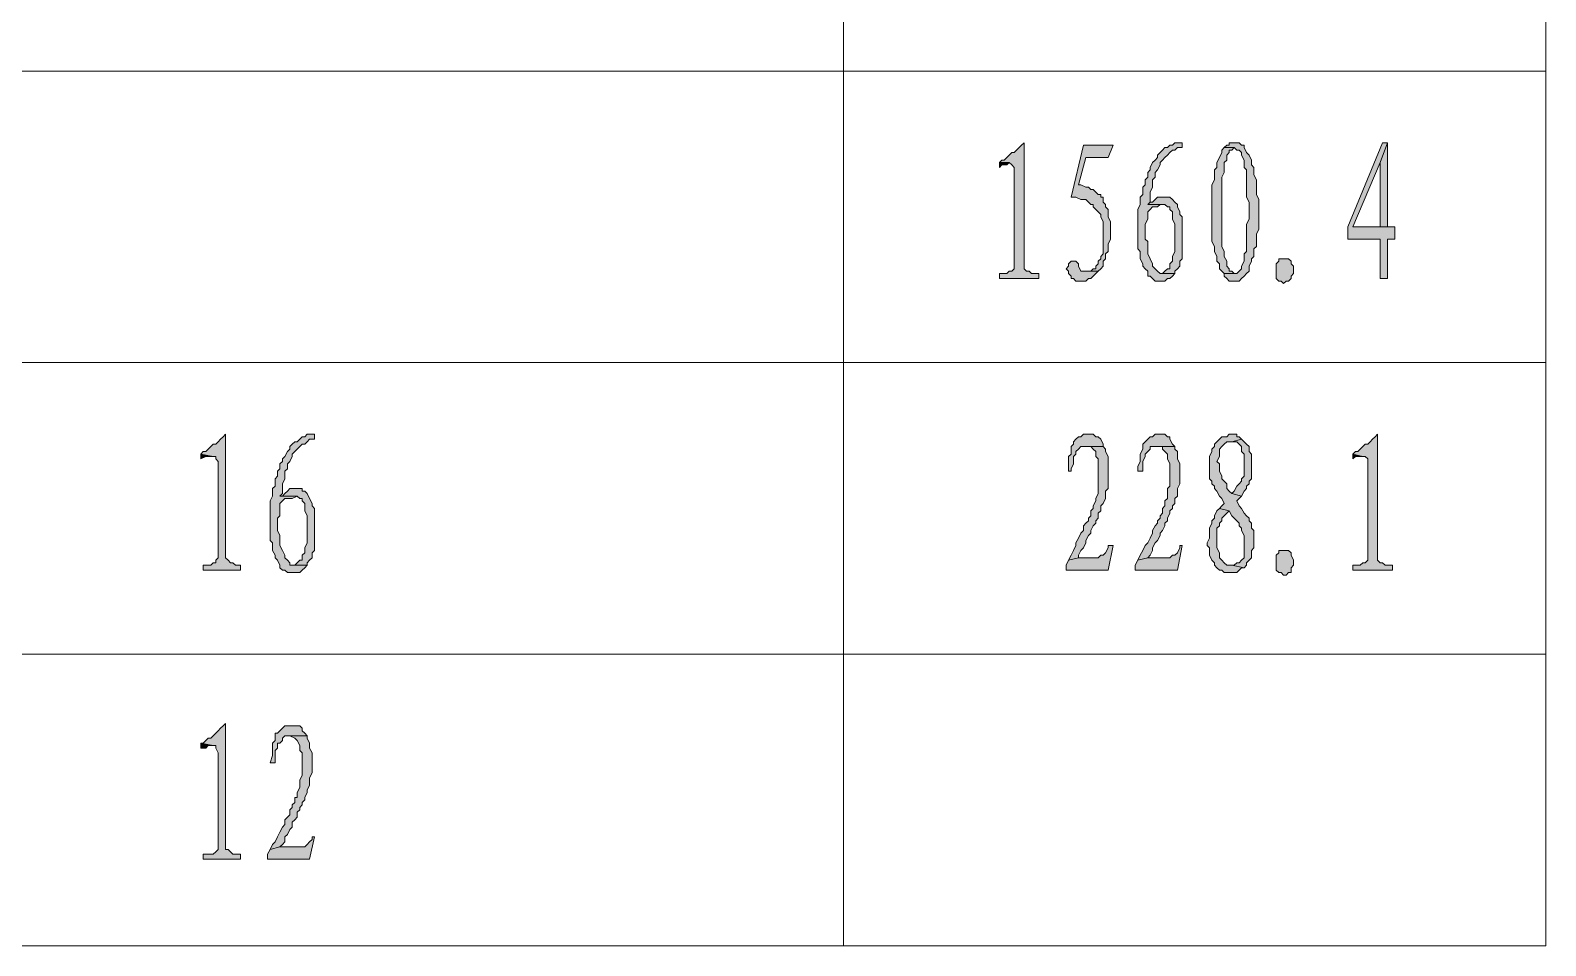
# Model space of a CAD drawing. Header units: millimetres. Extents: x 24 to 410, y 10 to 282.
# Drawn here: x 351.11 to 377.06, y 118.11 to 133.79 of the extents above; entities that cross this region are included whole.
import ezdxf

# ---------------------------------------------------------------- set-up
doc = ezdxf.new("R2010")
doc.units = ezdxf.units.MM

msp = doc.modelspace()

# ---------------------------------------------------------------- hatches: boundary and pattern name
h = msp.add_hatch(color=7)
h.dxf.hatch_style = 2
h.paths.add_polyline_path([(368.130667, 131.868333), (368.088333, 131.826), (368.046, 131.783667), (368.003667, 131.741333), (367.961333, 131.699), (367.919, 131.699), (367.876667, 131.656667), (367.834333, 131.614333), (367.792, 131.572), (367.749667, 131.572), (367.707333, 131.529667), (367.876667, 131.529667), (367.919, 131.487333), (367.961333, 131.445), (367.961333, 129.709333), (367.919, 129.667), (367.876667, 129.667), (367.834333, 129.624667), (367.707333, 129.624667), (367.707333, 129.54), (368.384667, 129.54), (368.384667, 129.624667), (368.257667, 129.624667), (368.215333, 129.667), (368.173, 129.667), (368.130667, 129.709333)])
h = msp.add_hatch(color=7)
h.dxf.hatch_style = 2
h.paths.add_polyline_path([(369.654667, 131.826), (369.146667, 131.826), (368.935, 130.937), (369.019667, 130.937), (369.104333, 130.894667), (369.189, 130.894667), (369.231333, 130.852333), (369.273667, 130.81), (369.316, 130.81), (369.316, 130.767667), (369.358333, 130.725333), (369.400667, 130.683), (369.443, 130.640667), (369.443, 130.598333), (369.485333, 130.513667), (369.485333, 129.963333), (369.443, 129.921), (369.443, 129.878667), (369.400667, 129.836333), (369.400667, 129.794), (369.358333, 129.751667), (369.358333, 129.709333), (369.316, 129.709333), (369.273667, 129.667), (369.104333, 129.667), (369.400667, 129.667), (369.443, 129.709333), (369.485333, 129.751667), (369.485333, 129.836333), (369.527667, 129.878667), (369.527667, 129.963333), (369.57, 130.005667), (369.57, 130.132667), (369.612333, 130.217333), (369.612333, 130.513667), (369.57, 130.598333), (369.57, 130.725333), (369.527667, 130.767667), (369.527667, 130.81), (369.485333, 130.852333), (369.485333, 130.937), (369.443, 130.937), (369.443, 130.979333), (369.400667, 130.979333), (369.358333, 131.021667), (369.316, 131.064), (369.273667, 131.064), (369.231333, 131.106333), (369.189, 131.106333), (369.104333, 131.148667), (369.062, 131.148667), (369.189, 131.614333), (369.57, 131.614333)])
h = msp.add_hatch(color=7)
h.dxf.hatch_style = 2
h.paths.add_polyline_path([(370.84, 131.868333), (370.713, 131.868333), (370.670667, 131.826), (370.628333, 131.826), (370.586, 131.783667), (370.543667, 131.783667), (370.501333, 131.741333), (370.459, 131.699), (370.416667, 131.656667), (370.416667, 131.614333), (370.374333, 131.572), (370.332, 131.529667), (370.289667, 131.445), (370.289667, 131.402667), (370.247333, 131.360333), (370.247333, 131.275667), (370.205, 131.233333), (370.205, 131.148667), (370.162667, 131.106333), (370.162667, 130.979333), (370.120333, 130.937), (370.120333, 130.81), (370.078, 130.725333), (370.078, 130.048), (370.120333, 130.005667), (370.120333, 129.878667), (370.162667, 129.794), (370.162667, 129.751667), (370.205, 129.709333), (370.247333, 129.667), (370.247333, 129.582333), (370.289667, 129.582333), (370.332, 129.54), (370.374333, 129.497667), (370.543667, 129.497667), (370.586, 129.54), (370.628333, 129.54), (370.670667, 129.582333), (370.713, 129.624667), (370.459, 129.624667), (370.416667, 129.667), (370.374333, 129.709333), (370.332, 129.751667), (370.332, 129.794), (370.289667, 129.878667), (370.247333, 129.963333), (370.247333, 130.175), (370.205, 130.217333), (370.205, 130.471333), (370.247333, 130.556), (370.247333, 130.683), (370.289667, 130.725333), (370.332, 130.767667), (370.416667, 130.767667), (370.459, 130.81), (370.543667, 130.81), (370.247333, 130.81), (370.289667, 130.852333), (370.289667, 131.021667), (370.332, 131.106333), (370.332, 131.233333), (370.374333, 131.275667), (370.374333, 131.360333), (370.416667, 131.402667), (370.459, 131.487333), (370.459, 131.529667), (370.501333, 131.572), (370.543667, 131.614333), (370.586, 131.656667), (370.628333, 131.699), (370.670667, 131.741333), (370.713, 131.741333), (370.755333, 131.783667), (370.84, 131.783667)])
h = msp.add_hatch(color=7)
h.dxf.hatch_style = 2
h.paths.add_polyline_path([(371.729, 131.868333), (371.644333, 131.868333), (371.644333, 131.826), (371.602, 131.826), (371.559667, 131.783667), (371.729, 131.783667), (371.771333, 131.741333), (371.813667, 131.741333), (371.856, 131.699), (371.856, 131.656667), (371.898333, 131.572), (371.898333, 131.445), (371.940667, 131.402667), (371.940667, 130.937), (371.983, 130.852333), (371.983, 130.683), (371.983, 130.640667), (371.983, 130.556), (371.940667, 130.471333), (371.940667, 130.005667), (371.898333, 129.963333), (371.898333, 129.836333), (371.856, 129.751667), (371.856, 129.709333), (371.813667, 129.667), (371.771333, 129.624667), (371.559667, 129.624667), (371.559667, 129.582333), (371.602, 129.54), (371.644333, 129.497667), (371.813667, 129.497667), (371.856, 129.54), (371.898333, 129.582333), (371.940667, 129.624667), (371.983, 129.667), (371.983, 129.751667), (372.025333, 129.836333), (372.025333, 129.878667), (372.067667, 129.921), (372.067667, 130.048), (372.11, 130.090333), (372.11, 130.302), (372.152333, 130.386667), (372.152333, 130.894667), (372.11, 130.979333), (372.11, 131.233333), (372.067667, 131.318), (372.067667, 131.445), (372.025333, 131.487333), (372.025333, 131.572), (371.983, 131.656667), (371.940667, 131.699), (371.898333, 131.783667), (371.898333, 131.826), (371.856, 131.826), (371.813667, 131.868333)])
h = msp.add_hatch(color=7)
h.dxf.hatch_style = 2
h.paths.add_polyline_path([(374.353667, 131.868333), (374.269, 131.868333), (373.676333, 130.429), (373.676333, 130.217333), (374.226667, 130.217333), (374.226667, 129.54), (374.353667, 129.54), (374.353667, 130.217333), (374.480667, 130.217333), (374.480667, 130.429), (374.353667, 130.429), (373.761, 130.429), (374.226667, 131.529667)])
h = msp.add_hatch(color=7)
h.dxf.hatch_style = 2
h.paths.add_polyline_path([(374.353667, 131.868333), (374.226667, 131.529667), (374.226667, 130.429), (373.761, 130.429), (374.353667, 130.429)])
h = msp.add_hatch(color=7)
h.dxf.hatch_style = 2
h.paths.add_polyline_path([(371.559667, 131.783667), (371.517333, 131.741333), (371.517333, 131.699), (371.475, 131.614333), (371.432667, 131.529667), (371.432667, 131.445), (371.390333, 131.402667), (371.390333, 131.233333), (371.348, 131.148667), (371.348, 130.175), (371.390333, 130.090333), (371.390333, 130.048), (371.390333, 130.005667), (371.432667, 129.921), (371.432667, 129.836333), (371.475, 129.794), (371.475, 129.709333), (371.517333, 129.667), (371.559667, 129.624667), (371.729, 129.624667), (371.686667, 129.667), (371.644333, 129.667), (371.644333, 129.709333), (371.602, 129.751667), (371.602, 129.836333), (371.559667, 129.921), (371.559667, 130.005667), (371.517333, 130.090333), (371.517333, 131.275667), (371.559667, 131.360333), (371.559667, 131.529667), (371.602, 131.572), (371.602, 131.656667), (371.644333, 131.699), (371.644333, 131.741333), (371.686667, 131.741333), (371.729, 131.783667)])
h = msp.add_hatch(color=7)
h.dxf.hatch_style = 2
h.paths.add_polyline_path([(367.707333, 131.529667), (367.707333, 131.445), (367.749667, 131.487333), (367.834333, 131.487333), (367.876667, 131.529667)])
h = msp.add_hatch(color=7)
h.dxf.hatch_style = 2
h.paths.add_polyline_path([(370.543667, 130.937), (370.416667, 130.937), (370.374333, 130.894667), (370.332, 130.852333), (370.289667, 130.852333), (370.247333, 130.81), (370.543667, 130.81), (370.586, 130.767667), (370.628333, 130.767667), (370.628333, 130.725333), (370.670667, 130.683), (370.670667, 130.556), (370.713, 130.471333), (370.713, 130.005667), (370.670667, 129.921), (370.670667, 129.878667), (370.670667, 129.836333), (370.628333, 129.794), (370.628333, 129.709333), (370.586, 129.709333), (370.543667, 129.667), (370.501333, 129.624667), (370.459, 129.624667), (370.713, 129.624667), (370.713, 129.667), (370.755333, 129.709333), (370.797667, 129.751667), (370.797667, 129.836333), (370.84, 129.878667), (370.84, 130.598333), (370.797667, 130.640667), (370.797667, 130.683), (370.755333, 130.767667), (370.755333, 130.81), (370.713, 130.852333), (370.670667, 130.894667), (370.628333, 130.937)])
h = msp.add_hatch(color=7)
h.dxf.hatch_style = 2
h.paths.add_polyline_path([(368.977333, 129.836333), (368.935, 129.836333), (368.892667, 129.794), (368.892667, 129.751667), (368.850333, 129.709333), (368.892667, 129.667), (368.892667, 129.624667), (368.935, 129.582333), (368.935, 129.54), (368.977333, 129.54), (369.019667, 129.497667), (369.189, 129.497667), (369.231333, 129.54), (369.273667, 129.54), (369.316, 129.582333), (369.358333, 129.624667), (369.400667, 129.667), (369.104333, 129.667), (369.062, 129.751667), (369.062, 129.794), (369.019667, 129.836333)])
h = msp.add_hatch(color=7)
h.dxf.hatch_style = 2
h.paths.add_polyline_path([(372.660333, 129.497667), (372.618, 129.497667), (372.575667, 129.455333), (372.533333, 129.497667), (372.491, 129.497667), (372.448667, 129.54), (372.448667, 129.794), (372.491, 129.836333), (372.491, 129.878667), (372.533333, 129.878667), (372.660333, 129.878667), (372.702667, 129.836333), (372.702667, 129.794), (372.745, 129.751667), (372.745, 129.624667), (372.702667, 129.582333), (372.702667, 129.54)])
h = msp.add_hatch(color=7)
h.dxf.hatch_style = 2
h.paths.add_polyline_path([(354.457, 126.873), (354.414667, 126.830667), (354.372333, 126.788333), (354.33, 126.746), (354.287667, 126.703667), (354.245333, 126.703667), (354.203, 126.661333), (354.160667, 126.619), (354.118333, 126.576667), (354.076, 126.576667), (354.033667, 126.534333), (354.245333, 126.492), (354.287667, 126.492), (354.287667, 126.449667), (354.33, 126.407333), (354.33, 124.756333), (354.287667, 124.714), (354.287667, 124.671667), (354.245333, 124.671667), (354.203, 124.629333), (354.076, 124.629333), (354.076, 124.544667), (354.711, 124.544667), (354.711, 124.629333), (354.626333, 124.629333), (354.584, 124.671667), (354.541667, 124.671667), (354.499333, 124.714), (354.457, 124.756333)])
h = msp.add_hatch(color=7)
h.dxf.hatch_style = 2
h.paths.add_polyline_path([(355.981, 126.873), (355.854, 126.873), (355.811667, 126.830667), (355.769333, 126.830667), (355.727, 126.788333), (355.684667, 126.746), (355.642333, 126.746), (355.6, 126.703667), (355.557667, 126.661333), (355.557667, 126.619), (355.515333, 126.576667), (355.473, 126.492), (355.430667, 126.449667), (355.430667, 126.407333), (355.388333, 126.365), (355.388333, 126.280333), (355.346, 126.238), (355.346, 126.153333), (355.303667, 126.111), (355.303667, 125.984), (355.261333, 125.941667), (355.261333, 125.814667), (355.219, 125.73), (355.219, 125.052667), (355.261333, 125.010333), (355.261333, 124.883333), (355.303667, 124.798667), (355.303667, 124.756333), (355.346, 124.714), (355.388333, 124.629333), (355.388333, 124.587), (355.430667, 124.544667), (355.473, 124.544667), (355.515333, 124.502333), (355.727, 124.502333), (355.769333, 124.544667), (355.811667, 124.587), (355.854, 124.629333), (355.557667, 124.629333), (355.557667, 124.671667), (355.515333, 124.714), (355.473, 124.756333), (355.473, 124.798667), (355.430667, 124.883333), (355.388333, 124.968), (355.388333, 125.137333), (355.346, 125.222), (355.346, 125.433667), (355.388333, 125.476), (355.388333, 125.687667), (355.430667, 125.73), (355.473, 125.772333), (355.6, 125.772333), (355.684667, 125.814667), (355.388333, 125.814667), (355.430667, 125.857), (355.430667, 126.026333), (355.473, 126.111), (355.473, 126.238), (355.515333, 126.280333), (355.515333, 126.365), (355.557667, 126.407333), (355.6, 126.492), (355.6, 126.534333), (355.642333, 126.576667), (355.684667, 126.619), (355.727, 126.661333), (355.769333, 126.703667), (355.811667, 126.703667), (355.854, 126.746), (355.896333, 126.788333), (355.981, 126.788333)])
h = msp.add_hatch(color=7)
h.dxf.hatch_style = 2
h.paths.add_polyline_path([(369.231333, 126.873), (369.146667, 126.873), (369.104333, 126.830667), (369.062, 126.830667), (369.019667, 126.788333), (368.977333, 126.746), (368.977333, 126.703667), (368.935, 126.661333), (368.935, 126.534333), (368.892667, 126.492), (368.892667, 126.238), (368.935, 126.238), (368.935, 126.280333), (368.977333, 126.365), (368.977333, 126.492), (369.019667, 126.534333), (369.019667, 126.576667), (369.062, 126.619), (369.104333, 126.661333), (369.146667, 126.661333), (369.189, 126.661333), (369.485333, 126.661333), (369.485333, 126.703667), (369.443, 126.788333), (369.400667, 126.830667), (369.358333, 126.830667), (369.316, 126.873)])
h = msp.add_hatch(color=7)
h.dxf.hatch_style = 2
h.paths.add_polyline_path([(369.485333, 126.661333), (369.189, 126.661333), (369.231333, 126.661333), (369.273667, 126.661333), (369.316, 126.619), (369.358333, 126.576667), (369.358333, 126.492), (369.400667, 126.449667), (369.400667, 125.857), (369.358333, 125.772333), (369.358333, 125.73), (369.316, 125.645333), (369.316, 125.603), (369.273667, 125.560667), (369.273667, 125.476), (369.231333, 125.433667), (369.231333, 125.391333), (369.189, 125.349), (369.146667, 125.306667), (369.146667, 125.222), (369.104333, 125.179667), (369.062, 125.095), (369.019667, 125.010333), (369.019667, 124.968), (368.977333, 124.883333), (368.935, 124.798667), (368.892667, 124.714), (369.062, 124.756333), (369.062, 124.798667), (369.104333, 124.883333), (369.146667, 124.925667), (369.189, 125.010333), (369.189, 125.052667), (369.231333, 125.137333), (369.273667, 125.179667), (369.273667, 125.222), (369.316, 125.306667), (369.358333, 125.349), (369.358333, 125.391333), (369.400667, 125.433667), (369.400667, 125.518333), (369.443, 125.560667), (369.443, 125.645333), (369.485333, 125.687667), (369.527667, 125.772333), (369.527667, 125.899333), (369.57, 125.941667), (369.57, 126.492), (369.527667, 126.576667), (369.527667, 126.619)])
h = msp.add_hatch(color=7)
h.dxf.hatch_style = 2
h.paths.add_polyline_path([(370.459, 126.873), (370.374333, 126.873), (370.332, 126.830667), (370.289667, 126.830667), (370.247333, 126.788333), (370.205, 126.746), (370.162667, 126.703667), (370.162667, 126.619), (370.120333, 126.534333), (370.120333, 126.407333), (370.078, 126.322667), (370.078, 126.238), (370.162667, 126.238), (370.162667, 126.407333), (370.205, 126.492), (370.205, 126.534333), (370.247333, 126.576667), (370.289667, 126.619), (370.289667, 126.661333), (370.332, 126.661333), (370.416667, 126.661333), (370.713, 126.661333), (370.670667, 126.703667), (370.628333, 126.788333), (370.628333, 126.830667), (370.586, 126.830667), (370.543667, 126.873)])
h = msp.add_hatch(color=7)
h.dxf.hatch_style = 2
h.paths.add_polyline_path([(370.713, 126.661333), (370.416667, 126.661333), (370.501333, 126.661333), (370.501333, 126.619), (370.543667, 126.576667), (370.586, 126.534333), (370.586, 126.449667), (370.628333, 126.365), (370.628333, 125.984), (370.586, 125.941667), (370.586, 125.772333), (370.543667, 125.73), (370.543667, 125.645333), (370.501333, 125.603), (370.501333, 125.518333), (370.459, 125.476), (370.459, 125.433667), (370.416667, 125.391333), (370.416667, 125.349), (370.374333, 125.306667), (370.332, 125.222), (370.332, 125.179667), (370.289667, 125.095), (370.247333, 125.010333), (370.205, 124.968), (370.162667, 124.883333), (370.120333, 124.798667), (370.078, 124.714), (370.247333, 124.756333), (370.289667, 124.798667), (370.332, 124.883333), (370.332, 124.925667), (370.374333, 125.010333), (370.416667, 125.052667), (370.459, 125.137333), (370.459, 125.179667), (370.501333, 125.222), (370.543667, 125.306667), (370.543667, 125.349), (370.586, 125.391333), (370.586, 125.433667), (370.628333, 125.518333), (370.628333, 125.560667), (370.670667, 125.603), (370.670667, 125.645333), (370.713, 125.687667), (370.713, 125.772333), (370.755333, 125.814667), (370.755333, 125.941667), (370.797667, 126.026333), (370.797667, 126.365), (370.755333, 126.449667), (370.755333, 126.576667), (370.713, 126.619)])
h = msp.add_hatch(color=7)
h.dxf.hatch_style = 2
h.paths.add_polyline_path([(371.686667, 126.873), (371.644333, 126.873), (371.602, 126.830667), (371.517333, 126.830667), (371.475, 126.788333), (371.432667, 126.746), (371.390333, 126.703667), (371.390333, 126.661333), (371.348, 126.619), (371.348, 126.576667), (371.305667, 126.492), (371.305667, 126.111), (371.348, 126.068667), (371.348, 126.026333), (371.390333, 125.984), (371.390333, 125.941667), (371.432667, 125.899333), (371.475, 125.814667), (371.517333, 125.772333), (371.559667, 125.687667), (371.517333, 125.645333), (371.475, 125.603), (371.644333, 125.560667), (371.686667, 125.476), (371.729, 125.433667), (371.771333, 125.391333), (371.813667, 125.349), (371.813667, 125.306667), (371.856, 125.264333), (371.856, 125.222), (371.898333, 125.137333), (371.898333, 124.756333), (371.856, 124.714), (371.813667, 124.671667), (371.771333, 124.671667), (371.729, 124.629333), (371.686667, 124.629333), (371.898333, 124.587), (371.940667, 124.629333), (371.940667, 124.671667), (371.983, 124.714), (372.025333, 124.756333), (372.025333, 124.883333), (372.067667, 124.925667), (372.067667, 125.222), (372.025333, 125.264333), (372.025333, 125.349), (371.983, 125.391333), (371.983, 125.433667), (371.940667, 125.476), (371.898333, 125.518333), (371.856, 125.603), (371.813667, 125.645333), (371.771333, 125.73), (371.813667, 125.772333), (371.856, 125.814667), (371.686667, 125.857), (371.644333, 125.899333), (371.602, 125.941667), (371.602, 126.026333), (371.559667, 126.068667), (371.517333, 126.111), (371.517333, 126.153333), (371.475, 126.238), (371.475, 126.365), (371.432667, 126.407333), (371.475, 126.492), (371.475, 126.619), (371.517333, 126.661333), (371.559667, 126.703667), (371.602, 126.746), (371.686667, 126.746), (371.856, 126.788333), (371.813667, 126.830667), (371.771333, 126.830667), (371.771333, 126.873)])
h = msp.add_hatch(color=7)
h.dxf.hatch_style = 2
h.paths.add_polyline_path([(371.856, 126.788333), (371.686667, 126.746), (371.771333, 126.746), (371.813667, 126.703667), (371.856, 126.661333), (371.856, 126.576667), (371.898333, 126.534333), (371.898333, 126.153333), (371.856, 126.111), (371.856, 126.068667), (371.813667, 126.026333), (371.771333, 125.984), (371.729, 125.899333), (371.686667, 125.857), (371.856, 125.814667), (371.898333, 125.899333), (371.940667, 125.941667), (371.940667, 125.984), (371.983, 126.026333), (371.983, 126.068667), (372.025333, 126.111), (372.025333, 126.534333), (371.983, 126.576667), (371.983, 126.661333), (371.940667, 126.703667), (371.898333, 126.746)])
h = msp.add_hatch(color=7)
h.dxf.hatch_style = 2
h.paths.add_polyline_path([(374.184333, 126.873), (374.142, 126.830667), (374.099667, 126.788333), (374.057333, 126.746), (374.015, 126.703667), (373.972667, 126.703667), (373.930333, 126.661333), (373.888, 126.619), (373.845667, 126.576667), (373.803333, 126.576667), (373.761, 126.534333), (373.930333, 126.492), (373.972667, 126.492), (374.015, 126.449667), (374.015, 124.714), (373.972667, 124.671667), (373.930333, 124.671667), (373.888, 124.629333), (373.761, 124.629333), (373.761, 124.544667), (374.438333, 124.544667), (374.438333, 124.629333), (374.311333, 124.629333), (374.269, 124.671667), (374.226667, 124.671667), (374.184333, 124.714)])
h = msp.add_hatch(color=7)
h.dxf.hatch_style = 2
h.paths.add_polyline_path([(354.033667, 126.534333), (354.033667, 126.449667), (354.118333, 126.492), (354.245333, 126.492)])
h = msp.add_hatch(color=7)
h.dxf.hatch_style = 2
h.paths.add_polyline_path([(373.761, 126.534333), (373.761, 126.449667), (373.803333, 126.492), (373.930333, 126.492)])
h = msp.add_hatch(color=7)
h.dxf.hatch_style = 2
h.paths.add_polyline_path([(355.684667, 125.941667), (355.557667, 125.941667), (355.515333, 125.899333), (355.473, 125.857), (355.430667, 125.814667), (355.388333, 125.814667), (355.684667, 125.814667), (355.727, 125.772333), (355.769333, 125.772333), (355.769333, 125.73), (355.811667, 125.687667), (355.811667, 125.560667), (355.854, 125.476), (355.854, 125.010333), (355.811667, 124.925667), (355.811667, 124.883333), (355.811667, 124.841), (355.769333, 124.798667), (355.769333, 124.714), (355.727, 124.714), (355.684667, 124.671667), (355.642333, 124.629333), (355.6, 124.629333), (355.854, 124.629333), (355.854, 124.671667), (355.896333, 124.714), (355.938667, 124.756333), (355.938667, 124.841), (355.981, 124.883333), (355.981, 125.603), (355.938667, 125.645333), (355.938667, 125.687667), (355.896333, 125.772333), (355.854, 125.857), (355.811667, 125.899333), (355.769333, 125.899333), (355.769333, 125.941667)])
h = msp.add_hatch(color=7)
h.dxf.hatch_style = 2
h.paths.add_polyline_path([(371.475, 125.603), (371.432667, 125.560667), (371.390333, 125.476), (371.390333, 125.433667), (371.348, 125.391333), (371.348, 125.349), (371.305667, 125.264333), (371.305667, 125.095), (371.263333, 125.010333), (371.263333, 124.968), (371.305667, 124.925667), (371.305667, 124.798667), (371.348, 124.714), (371.390333, 124.671667), (371.390333, 124.629333), (371.432667, 124.587), (371.475, 124.544667), (371.517333, 124.544667), (371.559667, 124.502333), (371.686667, 124.502333), (371.729, 124.502333), (371.771333, 124.502333), (371.813667, 124.544667), (371.856, 124.587), (371.898333, 124.587), (371.686667, 124.629333), (371.602, 124.629333), (371.559667, 124.671667), (371.517333, 124.714), (371.475, 124.756333), (371.475, 124.841), (371.432667, 124.925667), (371.432667, 125.264333), (371.475, 125.306667), (371.475, 125.349), (371.517333, 125.391333), (371.517333, 125.433667), (371.602, 125.518333), (371.644333, 125.560667)])
h = msp.add_hatch(color=7)
h.dxf.hatch_style = 2
h.paths.add_polyline_path([(369.654667, 124.968), (369.57, 124.968), (369.57, 124.925667), (369.527667, 124.841), (369.485333, 124.798667), (369.443, 124.798667), (369.400667, 124.756333), (369.062, 124.756333), (368.892667, 124.714), (368.850333, 124.629333), (368.850333, 124.544667), (369.57, 124.544667)])
h = msp.add_hatch(color=7)
h.dxf.hatch_style = 2
h.paths.add_polyline_path([(370.84, 124.968), (370.797667, 124.968), (370.797667, 124.925667), (370.755333, 124.841), (370.713, 124.798667), (370.670667, 124.798667), (370.628333, 124.756333), (370.247333, 124.756333), (370.078, 124.714), (370.035667, 124.629333), (370.035667, 124.544667), (370.755333, 124.544667)])
h = msp.add_hatch(color=7)
h.dxf.hatch_style = 2
h.paths.add_polyline_path([(372.660333, 124.502333), (372.618, 124.46), (372.575667, 124.46), (372.533333, 124.502333), (372.491, 124.502333), (372.448667, 124.544667), (372.448667, 124.798667), (372.491, 124.841), (372.491, 124.883333), (372.533333, 124.883333), (372.660333, 124.883333), (372.702667, 124.841), (372.702667, 124.798667), (372.745, 124.714), (372.745, 124.629333), (372.702667, 124.587), (372.702667, 124.502333)])
h = msp.add_hatch(color=7)
h.dxf.hatch_style = 2
h.paths.add_polyline_path([(354.457, 121.92), (354.414667, 121.877667), (354.372333, 121.835333), (354.33, 121.793), (354.287667, 121.750667), (354.245333, 121.708333), (354.203, 121.666), (354.160667, 121.666), (354.118333, 121.623667), (354.076, 121.581333), (354.033667, 121.581333), (354.245333, 121.539), (354.287667, 121.539), (354.287667, 121.496667), (354.33, 121.412), (354.33, 119.761), (354.287667, 119.718667), (354.245333, 119.676333), (354.076, 119.676333), (354.076, 119.591667), (354.711, 119.591667), (354.711, 119.676333), (354.584, 119.676333), (354.541667, 119.718667), (354.499333, 119.761), (354.457, 119.761), (354.457, 119.803333)])
h = msp.add_hatch(color=7)
h.dxf.hatch_style = 2
h.paths.add_polyline_path([(355.6, 121.877667), (355.473, 121.877667), (355.430667, 121.835333), (355.388333, 121.793), (355.346, 121.750667), (355.303667, 121.750667), (355.303667, 121.708333), (355.303667, 121.623667), (355.261333, 121.581333), (355.261333, 121.369667), (355.219, 121.242667), (355.303667, 121.242667), (355.303667, 121.327333), (355.303667, 121.454333), (355.346, 121.496667), (355.346, 121.581333), (355.388333, 121.581333), (355.430667, 121.623667), (355.430667, 121.666), (355.473, 121.708333), (355.557667, 121.708333), (355.854, 121.708333), (355.811667, 121.750667), (355.769333, 121.793), (355.769333, 121.835333), (355.727, 121.877667)])
h = msp.add_hatch(color=7)
h.dxf.hatch_style = 2
h.paths.add_polyline_path([(355.854, 121.708333), (355.557667, 121.708333), (355.642333, 121.666), (355.684667, 121.623667), (355.727, 121.539), (355.727, 121.454333), (355.769333, 121.412), (355.769333, 121.031), (355.727, 120.946333), (355.727, 120.819333), (355.684667, 120.734667), (355.684667, 120.65), (355.642333, 120.65), (355.642333, 120.565333), (355.6, 120.523), (355.6, 120.480667), (355.557667, 120.438333), (355.557667, 120.353667), (355.515333, 120.311333), (355.473, 120.269), (355.473, 120.184333), (355.430667, 120.142), (355.388333, 120.057333), (355.346, 119.972667), (355.303667, 119.888), (355.261333, 119.845667), (355.219, 119.761), (355.388333, 119.803333), (355.430667, 119.845667), (355.473, 119.888), (355.473, 119.972667), (355.515333, 120.015), (355.557667, 120.099667), (355.6, 120.142), (355.6, 120.226667), (355.642333, 120.269), (355.684667, 120.311333), (355.684667, 120.396), (355.727, 120.438333), (355.727, 120.480667), (355.769333, 120.523), (355.769333, 120.565333), (355.811667, 120.607667), (355.811667, 120.65), (355.854, 120.734667), (355.854, 120.777), (355.896333, 120.861667), (355.896333, 120.988667), (355.938667, 121.073333), (355.938667, 121.412), (355.896333, 121.496667), (355.896333, 121.581333), (355.854, 121.666)])
h = msp.add_hatch(color=7)
h.dxf.hatch_style = 2
h.paths.add_polyline_path([(354.033667, 121.581333), (354.033667, 121.496667), (354.118333, 121.496667), (354.160667, 121.539), (354.245333, 121.539)])
h = msp.add_hatch(color=7)
h.dxf.hatch_style = 2
h.paths.add_polyline_path([(355.981, 119.972667), (355.938667, 119.972667), (355.938667, 119.930333), (355.896333, 119.888), (355.854, 119.845667), (355.811667, 119.803333), (355.388333, 119.803333), (355.219, 119.761), (355.176667, 119.676333), (355.176667, 119.591667), (355.896333, 119.591667)])

# ---------------------------------------------------------------- linework, layer by layer
at = {"color": 7, "lineweight": 0}
for points in [[(249.047, 173.101), (377.063, 173.101), (377.063, 118.11), (249.047, 118.11)], [(368.130667, 131.868333), (368.088333, 131.826), (368.046, 131.783667), (368.003667, 131.741333), (367.961333, 131.699), (367.919, 131.699), (367.876667, 131.656667), (367.834333, 131.614333), (367.792, 131.572), (367.749667, 131.572), (367.707333, 131.529667), (367.876667, 131.529667), (367.919, 131.487333), (367.961333, 131.445), (367.961333, 129.709333), (367.919, 129.667), (367.876667, 129.667), (367.834333, 129.624667), (367.707333, 129.624667), (367.707333, 129.54), (368.384667, 129.54), (368.384667, 129.624667), (368.257667, 129.624667), (368.215333, 129.667), (368.173, 129.667), (368.130667, 129.709333)], [(369.654667, 131.826), (369.146667, 131.826), (368.935, 130.937), (369.019667, 130.937), (369.104333, 130.894667), (369.189, 130.894667), (369.231333, 130.852333), (369.273667, 130.81), (369.316, 130.81), (369.316, 130.767667), (369.358333, 130.725333), (369.400667, 130.683), (369.443, 130.640667), (369.443, 130.598333), (369.485333, 130.513667), (369.485333, 129.963333), (369.443, 129.921), (369.443, 129.878667), (369.400667, 129.836333), (369.400667, 129.794), (369.358333, 129.751667), (369.358333, 129.709333), (369.316, 129.709333), (369.273667, 129.667), (369.104333, 129.667), (369.400667, 129.667), (369.443, 129.709333), (369.485333, 129.751667), (369.485333, 129.836333), (369.527667, 129.878667), (369.527667, 129.963333), (369.57, 130.005667), (369.57, 130.132667), (369.612333, 130.217333), (369.612333, 130.513667), (369.57, 130.598333), (369.57, 130.725333), (369.527667, 130.767667), (369.527667, 130.81), (369.485333, 130.852333), (369.485333, 130.937), (369.443, 130.937), (369.443, 130.979333), (369.400667, 130.979333), (369.358333, 131.021667), (369.316, 131.064), (369.273667, 131.064), (369.231333, 131.106333), (369.189, 131.106333), (369.104333, 131.148667), (369.062, 131.148667), (369.189, 131.614333), (369.57, 131.614333)], [(370.84, 131.868333), (370.713, 131.868333), (370.670667, 131.826), (370.628333, 131.826), (370.586, 131.783667), (370.543667, 131.783667), (370.501333, 131.741333), (370.459, 131.699), (370.416667, 131.656667), (370.416667, 131.614333), (370.374333, 131.572), (370.332, 131.529667), (370.289667, 131.445), (370.289667, 131.402667), (370.247333, 131.360333), (370.247333, 131.275667), (370.205, 131.233333), (370.205, 131.148667), (370.162667, 131.106333), (370.162667, 130.979333), (370.120333, 130.937), (370.120333, 130.81), (370.078, 130.725333), (370.078, 130.048), (370.120333, 130.005667), (370.120333, 129.878667), (370.162667, 129.794), (370.162667, 129.751667), (370.205, 129.709333), (370.247333, 129.667), (370.247333, 129.582333), (370.289667, 129.582333), (370.332, 129.54), (370.374333, 129.497667), (370.543667, 129.497667), (370.586, 129.54), (370.628333, 129.54), (370.670667, 129.582333), (370.713, 129.624667), (370.459, 129.624667), (370.416667, 129.667), (370.374333, 129.709333), (370.332, 129.751667), (370.332, 129.794), (370.289667, 129.878667), (370.247333, 129.963333), (370.247333, 130.175), (370.205, 130.217333), (370.205, 130.471333), (370.247333, 130.556), (370.247333, 130.683), (370.289667, 130.725333), (370.332, 130.767667), (370.416667, 130.767667), (370.459, 130.81), (370.543667, 130.81), (370.247333, 130.81), (370.289667, 130.852333), (370.289667, 131.021667), (370.332, 131.106333), (370.332, 131.233333), (370.374333, 131.275667), (370.374333, 131.360333), (370.416667, 131.402667), (370.459, 131.487333), (370.459, 131.529667), (370.501333, 131.572), (370.543667, 131.614333), (370.586, 131.656667), (370.628333, 131.699), (370.670667, 131.741333), (370.713, 131.741333), (370.755333, 131.783667), (370.84, 131.783667)], [(371.729, 131.868333), (371.644333, 131.868333), (371.644333, 131.826), (371.602, 131.826), (371.559667, 131.783667), (371.729, 131.783667), (371.771333, 131.741333), (371.813667, 131.741333), (371.856, 131.699), (371.856, 131.656667), (371.898333, 131.572), (371.898333, 131.445), (371.940667, 131.402667), (371.940667, 130.937), (371.983, 130.852333), (371.983, 130.683), (371.983, 130.640667), (371.983, 130.556), (371.940667, 130.471333), (371.940667, 130.005667), (371.898333, 129.963333), (371.898333, 129.836333), (371.856, 129.751667), (371.856, 129.709333), (371.813667, 129.667), (371.771333, 129.624667), (371.559667, 129.624667), (371.559667, 129.582333), (371.602, 129.54), (371.644333, 129.497667), (371.813667, 129.497667), (371.856, 129.54), (371.898333, 129.582333), (371.940667, 129.624667), (371.983, 129.667), (371.983, 129.751667), (372.025333, 129.836333), (372.025333, 129.878667), (372.067667, 129.921), (372.067667, 130.048), (372.11, 130.090333), (372.11, 130.302), (372.152333, 130.386667), (372.152333, 130.894667), (372.11, 130.979333), (372.11, 131.233333), (372.067667, 131.318), (372.067667, 131.445), (372.025333, 131.487333), (372.025333, 131.572), (371.983, 131.656667), (371.940667, 131.699), (371.898333, 131.783667), (371.898333, 131.826), (371.856, 131.826), (371.813667, 131.868333)], [(374.353667, 131.868333), (374.269, 131.868333), (373.676333, 130.429), (373.676333, 130.217333), (374.226667, 130.217333), (374.226667, 129.54), (374.353667, 129.54), (374.353667, 130.217333), (374.480667, 130.217333), (374.480667, 130.429), (374.353667, 130.429), (373.761, 130.429), (374.226667, 131.529667)], [(374.353667, 131.868333), (374.226667, 131.529667), (374.226667, 130.429), (373.761, 130.429), (374.353667, 130.429)], [(371.559667, 131.783667), (371.517333, 131.741333), (371.517333, 131.699), (371.475, 131.614333), (371.432667, 131.529667), (371.432667, 131.445), (371.390333, 131.402667), (371.390333, 131.233333), (371.348, 131.148667), (371.348, 130.175), (371.390333, 130.090333), (371.390333, 130.048), (371.390333, 130.005667), (371.432667, 129.921), (371.432667, 129.836333), (371.475, 129.794), (371.475, 129.709333), (371.517333, 129.667), (371.559667, 129.624667), (371.729, 129.624667), (371.686667, 129.667), (371.644333, 129.667), (371.644333, 129.709333), (371.602, 129.751667), (371.602, 129.836333), (371.559667, 129.921), (371.559667, 130.005667), (371.517333, 130.090333), (371.517333, 131.275667), (371.559667, 131.360333), (371.559667, 131.529667), (371.602, 131.572), (371.602, 131.656667), (371.644333, 131.699), (371.644333, 131.741333), (371.686667, 131.741333), (371.729, 131.783667)], [(367.707333, 131.529667), (367.707333, 131.445), (367.749667, 131.487333), (367.834333, 131.487333), (367.876667, 131.529667)], [(370.543667, 130.937), (370.416667, 130.937), (370.374333, 130.894667), (370.332, 130.852333), (370.289667, 130.852333), (370.247333, 130.81), (370.543667, 130.81), (370.586, 130.767667), (370.628333, 130.767667), (370.628333, 130.725333), (370.670667, 130.683), (370.670667, 130.556), (370.713, 130.471333), (370.713, 130.005667), (370.670667, 129.921), (370.670667, 129.878667), (370.670667, 129.836333), (370.628333, 129.794), (370.628333, 129.709333), (370.586, 129.709333), (370.543667, 129.667), (370.501333, 129.624667), (370.459, 129.624667), (370.713, 129.624667), (370.713, 129.667), (370.755333, 129.709333), (370.797667, 129.751667), (370.797667, 129.836333), (370.84, 129.878667), (370.84, 130.598333), (370.797667, 130.640667), (370.797667, 130.683), (370.755333, 130.767667), (370.755333, 130.81), (370.713, 130.852333), (370.670667, 130.894667), (370.628333, 130.937)], [(368.977333, 129.836333), (368.935, 129.836333), (368.892667, 129.794), (368.892667, 129.751667), (368.850333, 129.709333), (368.892667, 129.667), (368.892667, 129.624667), (368.935, 129.582333), (368.935, 129.54), (368.977333, 129.54), (369.019667, 129.497667), (369.189, 129.497667), (369.231333, 129.54), (369.273667, 129.54), (369.316, 129.582333), (369.358333, 129.624667), (369.400667, 129.667), (369.104333, 129.667), (369.062, 129.751667), (369.062, 129.794), (369.019667, 129.836333)], [(372.660333, 129.497667), (372.618, 129.497667), (372.575667, 129.455333), (372.533333, 129.497667), (372.491, 129.497667), (372.448667, 129.54), (372.448667, 129.794), (372.491, 129.836333), (372.491, 129.878667), (372.533333, 129.878667), (372.660333, 129.878667), (372.702667, 129.836333), (372.702667, 129.794), (372.745, 129.751667), (372.745, 129.624667), (372.702667, 129.582333), (372.702667, 129.54)], [(354.457, 126.873), (354.414667, 126.830667), (354.372333, 126.788333), (354.33, 126.746), (354.287667, 126.703667), (354.245333, 126.703667), (354.203, 126.661333), (354.160667, 126.619), (354.118333, 126.576667), (354.076, 126.576667), (354.033667, 126.534333), (354.245333, 126.492), (354.287667, 126.492), (354.287667, 126.449667), (354.33, 126.407333), (354.33, 124.756333), (354.287667, 124.714), (354.287667, 124.671667), (354.245333, 124.671667), (354.203, 124.629333), (354.076, 124.629333), (354.076, 124.544667), (354.711, 124.544667), (354.711, 124.629333), (354.626333, 124.629333), (354.584, 124.671667), (354.541667, 124.671667), (354.499333, 124.714), (354.457, 124.756333)], [(355.981, 126.873), (355.854, 126.873), (355.811667, 126.830667), (355.769333, 126.830667), (355.727, 126.788333), (355.684667, 126.746), (355.642333, 126.746), (355.6, 126.703667), (355.557667, 126.661333), (355.557667, 126.619), (355.515333, 126.576667), (355.473, 126.492), (355.430667, 126.449667), (355.430667, 126.407333), (355.388333, 126.365), (355.388333, 126.280333), (355.346, 126.238), (355.346, 126.153333), (355.303667, 126.111), (355.303667, 125.984), (355.261333, 125.941667), (355.261333, 125.814667), (355.219, 125.73), (355.219, 125.052667), (355.261333, 125.010333), (355.261333, 124.883333), (355.303667, 124.798667), (355.303667, 124.756333), (355.346, 124.714), (355.388333, 124.629333), (355.388333, 124.587), (355.430667, 124.544667), (355.473, 124.544667), (355.515333, 124.502333), (355.727, 124.502333), (355.769333, 124.544667), (355.811667, 124.587), (355.854, 124.629333), (355.557667, 124.629333), (355.557667, 124.671667), (355.515333, 124.714), (355.473, 124.756333), (355.473, 124.798667), (355.430667, 124.883333), (355.388333, 124.968), (355.388333, 125.137333), (355.346, 125.222), (355.346, 125.433667), (355.388333, 125.476), (355.388333, 125.687667), (355.430667, 125.73), (355.473, 125.772333), (355.6, 125.772333), (355.684667, 125.814667), (355.388333, 125.814667), (355.430667, 125.857), (355.430667, 126.026333), (355.473, 126.111), (355.473, 126.238), (355.515333, 126.280333), (355.515333, 126.365), (355.557667, 126.407333), (355.6, 126.492), (355.6, 126.534333), (355.642333, 126.576667), (355.684667, 126.619), (355.727, 126.661333), (355.769333, 126.703667), (355.811667, 126.703667), (355.854, 126.746), (355.896333, 126.788333), (355.981, 126.788333)], [(369.231333, 126.873), (369.146667, 126.873), (369.104333, 126.830667), (369.062, 126.830667), (369.019667, 126.788333), (368.977333, 126.746), (368.977333, 126.703667), (368.935, 126.661333), (368.935, 126.534333), (368.892667, 126.492), (368.892667, 126.238), (368.935, 126.238), (368.935, 126.280333), (368.977333, 126.365), (368.977333, 126.492), (369.019667, 126.534333), (369.019667, 126.576667), (369.062, 126.619), (369.104333, 126.661333), (369.146667, 126.661333), (369.189, 126.661333), (369.485333, 126.661333), (369.485333, 126.703667), (369.443, 126.788333), (369.400667, 126.830667), (369.358333, 126.830667), (369.316, 126.873)], [(369.485333, 126.661333), (369.189, 126.661333), (369.231333, 126.661333), (369.273667, 126.661333), (369.316, 126.619), (369.358333, 126.576667), (369.358333, 126.492), (369.400667, 126.449667), (369.400667, 125.857), (369.358333, 125.772333), (369.358333, 125.73), (369.316, 125.645333), (369.316, 125.603), (369.273667, 125.560667), (369.273667, 125.476), (369.231333, 125.433667), (369.231333, 125.391333), (369.189, 125.349), (369.146667, 125.306667), (369.146667, 125.222), (369.104333, 125.179667), (369.062, 125.095), (369.019667, 125.010333), (369.019667, 124.968), (368.977333, 124.883333), (368.935, 124.798667), (368.892667, 124.714), (369.062, 124.756333), (369.062, 124.798667), (369.104333, 124.883333), (369.146667, 124.925667), (369.189, 125.010333), (369.189, 125.052667), (369.231333, 125.137333), (369.273667, 125.179667), (369.273667, 125.222), (369.316, 125.306667), (369.358333, 125.349), (369.358333, 125.391333), (369.400667, 125.433667), (369.400667, 125.518333), (369.443, 125.560667), (369.443, 125.645333), (369.485333, 125.687667), (369.527667, 125.772333), (369.527667, 125.899333), (369.57, 125.941667), (369.57, 126.492), (369.527667, 126.576667), (369.527667, 126.619)], [(370.459, 126.873), (370.374333, 126.873), (370.332, 126.830667), (370.289667, 126.830667), (370.247333, 126.788333), (370.205, 126.746), (370.162667, 126.703667), (370.162667, 126.619), (370.120333, 126.534333), (370.120333, 126.407333), (370.078, 126.322667), (370.078, 126.238), (370.162667, 126.238), (370.162667, 126.407333), (370.205, 126.492), (370.205, 126.534333), (370.247333, 126.576667), (370.289667, 126.619), (370.289667, 126.661333), (370.332, 126.661333), (370.416667, 126.661333), (370.713, 126.661333), (370.670667, 126.703667), (370.628333, 126.788333), (370.628333, 126.830667), (370.586, 126.830667), (370.543667, 126.873)], [(370.713, 126.661333), (370.416667, 126.661333), (370.501333, 126.661333), (370.501333, 126.619), (370.543667, 126.576667), (370.586, 126.534333), (370.586, 126.449667), (370.628333, 126.365), (370.628333, 125.984), (370.586, 125.941667), (370.586, 125.772333), (370.543667, 125.73), (370.543667, 125.645333), (370.501333, 125.603), (370.501333, 125.518333), (370.459, 125.476), (370.459, 125.433667), (370.416667, 125.391333), (370.416667, 125.349), (370.374333, 125.306667), (370.332, 125.222), (370.332, 125.179667), (370.289667, 125.095), (370.247333, 125.010333), (370.205, 124.968), (370.162667, 124.883333), (370.120333, 124.798667), (370.078, 124.714), (370.247333, 124.756333), (370.289667, 124.798667), (370.332, 124.883333), (370.332, 124.925667), (370.374333, 125.010333), (370.416667, 125.052667), (370.459, 125.137333), (370.459, 125.179667), (370.501333, 125.222), (370.543667, 125.306667), (370.543667, 125.349), (370.586, 125.391333), (370.586, 125.433667), (370.628333, 125.518333), (370.628333, 125.560667), (370.670667, 125.603), (370.670667, 125.645333), (370.713, 125.687667), (370.713, 125.772333), (370.755333, 125.814667), (370.755333, 125.941667), (370.797667, 126.026333), (370.797667, 126.365), (370.755333, 126.449667), (370.755333, 126.576667), (370.713, 126.619)], [(371.686667, 126.873), (371.644333, 126.873), (371.602, 126.830667), (371.517333, 126.830667), (371.475, 126.788333), (371.432667, 126.746), (371.390333, 126.703667), (371.390333, 126.661333), (371.348, 126.619), (371.348, 126.576667), (371.305667, 126.492), (371.305667, 126.111), (371.348, 126.068667), (371.348, 126.026333), (371.390333, 125.984), (371.390333, 125.941667), (371.432667, 125.899333), (371.475, 125.814667), (371.517333, 125.772333), (371.559667, 125.687667), (371.517333, 125.645333), (371.475, 125.603), (371.644333, 125.560667), (371.686667, 125.476), (371.729, 125.433667), (371.771333, 125.391333), (371.813667, 125.349), (371.813667, 125.306667), (371.856, 125.264333), (371.856, 125.222), (371.898333, 125.137333), (371.898333, 124.756333), (371.856, 124.714), (371.813667, 124.671667), (371.771333, 124.671667), (371.729, 124.629333), (371.686667, 124.629333), (371.898333, 124.587), (371.940667, 124.629333), (371.940667, 124.671667), (371.983, 124.714), (372.025333, 124.756333), (372.025333, 124.883333), (372.067667, 124.925667), (372.067667, 125.222), (372.025333, 125.264333), (372.025333, 125.349), (371.983, 125.391333), (371.983, 125.433667), (371.940667, 125.476), (371.898333, 125.518333), (371.856, 125.603), (371.813667, 125.645333), (371.771333, 125.73), (371.813667, 125.772333), (371.856, 125.814667), (371.686667, 125.857), (371.644333, 125.899333), (371.602, 125.941667), (371.602, 126.026333), (371.559667, 126.068667), (371.517333, 126.111), (371.517333, 126.153333), (371.475, 126.238), (371.475, 126.365), (371.432667, 126.407333), (371.475, 126.492), (371.475, 126.619), (371.517333, 126.661333), (371.559667, 126.703667), (371.602, 126.746), (371.686667, 126.746), (371.856, 126.788333), (371.813667, 126.830667), (371.771333, 126.830667), (371.771333, 126.873)], [(371.856, 126.788333), (371.686667, 126.746), (371.771333, 126.746), (371.813667, 126.703667), (371.856, 126.661333), (371.856, 126.576667), (371.898333, 126.534333), (371.898333, 126.153333), (371.856, 126.111), (371.856, 126.068667), (371.813667, 126.026333), (371.771333, 125.984), (371.729, 125.899333), (371.686667, 125.857), (371.856, 125.814667), (371.898333, 125.899333), (371.940667, 125.941667), (371.940667, 125.984), (371.983, 126.026333), (371.983, 126.068667), (372.025333, 126.111), (372.025333, 126.534333), (371.983, 126.576667), (371.983, 126.661333), (371.940667, 126.703667), (371.898333, 126.746)], [(374.184333, 126.873), (374.142, 126.830667), (374.099667, 126.788333), (374.057333, 126.746), (374.015, 126.703667), (373.972667, 126.703667), (373.930333, 126.661333), (373.888, 126.619), (373.845667, 126.576667), (373.803333, 126.576667), (373.761, 126.534333), (373.930333, 126.492), (373.972667, 126.492), (374.015, 126.449667), (374.015, 124.714), (373.972667, 124.671667), (373.930333, 124.671667), (373.888, 124.629333), (373.761, 124.629333), (373.761, 124.544667), (374.438333, 124.544667), (374.438333, 124.629333), (374.311333, 124.629333), (374.269, 124.671667), (374.226667, 124.671667), (374.184333, 124.714)], [(354.033667, 126.534333), (354.033667, 126.449667), (354.118333, 126.492), (354.245333, 126.492)], [(373.761, 126.534333), (373.761, 126.449667), (373.803333, 126.492), (373.930333, 126.492)], [(355.684667, 125.941667), (355.557667, 125.941667), (355.515333, 125.899333), (355.473, 125.857), (355.430667, 125.814667), (355.388333, 125.814667), (355.684667, 125.814667), (355.727, 125.772333), (355.769333, 125.772333), (355.769333, 125.73), (355.811667, 125.687667), (355.811667, 125.560667), (355.854, 125.476), (355.854, 125.010333), (355.811667, 124.925667), (355.811667, 124.883333), (355.811667, 124.841), (355.769333, 124.798667), (355.769333, 124.714), (355.727, 124.714), (355.684667, 124.671667), (355.642333, 124.629333), (355.6, 124.629333), (355.854, 124.629333), (355.854, 124.671667), (355.896333, 124.714), (355.938667, 124.756333), (355.938667, 124.841), (355.981, 124.883333), (355.981, 125.603), (355.938667, 125.645333), (355.938667, 125.687667), (355.896333, 125.772333), (355.854, 125.857), (355.811667, 125.899333), (355.769333, 125.899333), (355.769333, 125.941667)], [(371.475, 125.603), (371.432667, 125.560667), (371.390333, 125.476), (371.390333, 125.433667), (371.348, 125.391333), (371.348, 125.349), (371.305667, 125.264333), (371.305667, 125.095), (371.263333, 125.010333), (371.263333, 124.968), (371.305667, 124.925667), (371.305667, 124.798667), (371.348, 124.714), (371.390333, 124.671667), (371.390333, 124.629333), (371.432667, 124.587), (371.475, 124.544667), (371.517333, 124.544667), (371.559667, 124.502333), (371.686667, 124.502333), (371.729, 124.502333), (371.771333, 124.502333), (371.813667, 124.544667), (371.856, 124.587), (371.898333, 124.587), (371.686667, 124.629333), (371.602, 124.629333), (371.559667, 124.671667), (371.517333, 124.714), (371.475, 124.756333), (371.475, 124.841), (371.432667, 124.925667), (371.432667, 125.264333), (371.475, 125.306667), (371.475, 125.349), (371.517333, 125.391333), (371.517333, 125.433667), (371.602, 125.518333), (371.644333, 125.560667)], [(369.654667, 124.968), (369.57, 124.968), (369.57, 124.925667), (369.527667, 124.841), (369.485333, 124.798667), (369.443, 124.798667), (369.400667, 124.756333), (369.062, 124.756333), (368.892667, 124.714), (368.850333, 124.629333), (368.850333, 124.544667), (369.57, 124.544667)], [(370.84, 124.968), (370.797667, 124.968), (370.797667, 124.925667), (370.755333, 124.841), (370.713, 124.798667), (370.670667, 124.798667), (370.628333, 124.756333), (370.247333, 124.756333), (370.078, 124.714), (370.035667, 124.629333), (370.035667, 124.544667), (370.755333, 124.544667)], [(372.660333, 124.502333), (372.618, 124.46), (372.575667, 124.46), (372.533333, 124.502333), (372.491, 124.502333), (372.448667, 124.544667), (372.448667, 124.798667), (372.491, 124.841), (372.491, 124.883333), (372.533333, 124.883333), (372.660333, 124.883333), (372.702667, 124.841), (372.702667, 124.798667), (372.745, 124.714), (372.745, 124.629333), (372.702667, 124.587), (372.702667, 124.502333)], [(354.457, 121.92), (354.414667, 121.877667), (354.372333, 121.835333), (354.33, 121.793), (354.287667, 121.750667), (354.245333, 121.708333), (354.203, 121.666), (354.160667, 121.666), (354.118333, 121.623667), (354.076, 121.581333), (354.033667, 121.581333), (354.245333, 121.539), (354.287667, 121.539), (354.287667, 121.496667), (354.33, 121.412), (354.33, 119.761), (354.287667, 119.718667), (354.245333, 119.676333), (354.076, 119.676333), (354.076, 119.591667), (354.711, 119.591667), (354.711, 119.676333), (354.584, 119.676333), (354.541667, 119.718667), (354.499333, 119.761), (354.457, 119.761), (354.457, 119.803333)], [(355.6, 121.877667), (355.473, 121.877667), (355.430667, 121.835333), (355.388333, 121.793), (355.346, 121.750667), (355.303667, 121.750667), (355.303667, 121.708333), (355.303667, 121.623667), (355.261333, 121.581333), (355.261333, 121.369667), (355.219, 121.242667), (355.303667, 121.242667), (355.303667, 121.327333), (355.303667, 121.454333), (355.346, 121.496667), (355.346, 121.581333), (355.388333, 121.581333), (355.430667, 121.623667), (355.430667, 121.666), (355.473, 121.708333), (355.557667, 121.708333), (355.854, 121.708333), (355.811667, 121.750667), (355.769333, 121.793), (355.769333, 121.835333), (355.727, 121.877667)], [(355.854, 121.708333), (355.557667, 121.708333), (355.642333, 121.666), (355.684667, 121.623667), (355.727, 121.539), (355.727, 121.454333), (355.769333, 121.412), (355.769333, 121.031), (355.727, 120.946333), (355.727, 120.819333), (355.684667, 120.734667), (355.684667, 120.65), (355.642333, 120.65), (355.642333, 120.565333), (355.6, 120.523), (355.6, 120.480667), (355.557667, 120.438333), (355.557667, 120.353667), (355.515333, 120.311333), (355.473, 120.269), (355.473, 120.184333), (355.430667, 120.142), (355.388333, 120.057333), (355.346, 119.972667), (355.303667, 119.888), (355.261333, 119.845667), (355.219, 119.761), (355.388333, 119.803333), (355.430667, 119.845667), (355.473, 119.888), (355.473, 119.972667), (355.515333, 120.015), (355.557667, 120.099667), (355.6, 120.142), (355.6, 120.226667), (355.642333, 120.269), (355.684667, 120.311333), (355.684667, 120.396), (355.727, 120.438333), (355.727, 120.480667), (355.769333, 120.523), (355.769333, 120.565333), (355.811667, 120.607667), (355.811667, 120.65), (355.854, 120.734667), (355.854, 120.777), (355.896333, 120.861667), (355.896333, 120.988667), (355.938667, 121.073333), (355.938667, 121.412), (355.896333, 121.496667), (355.896333, 121.581333), (355.854, 121.666)], [(354.033667, 121.581333), (354.033667, 121.496667), (354.118333, 121.496667), (354.160667, 121.539), (354.245333, 121.539)], [(355.981, 119.972667), (355.938667, 119.972667), (355.938667, 119.930333), (355.896333, 119.888), (355.854, 119.845667), (355.811667, 119.803333), (355.388333, 119.803333), (355.219, 119.761), (355.176667, 119.676333), (355.176667, 119.591667), (355.896333, 119.591667)]]:
    msp.add_lwpolyline(points, close=True, dxfattribs=at)
for points in [[(365.040333, 173.101), (365.040333, 118.11)], [(249.047, 133.096), (377.063, 133.096)], [(249.047, 128.100667), (377.063, 128.100667)], [(303.53, 123.105333), (377.063, 123.105333)]]:
    msp.add_lwpolyline(points, dxfattribs=at)

doc.saveas('drawing.dxf')
